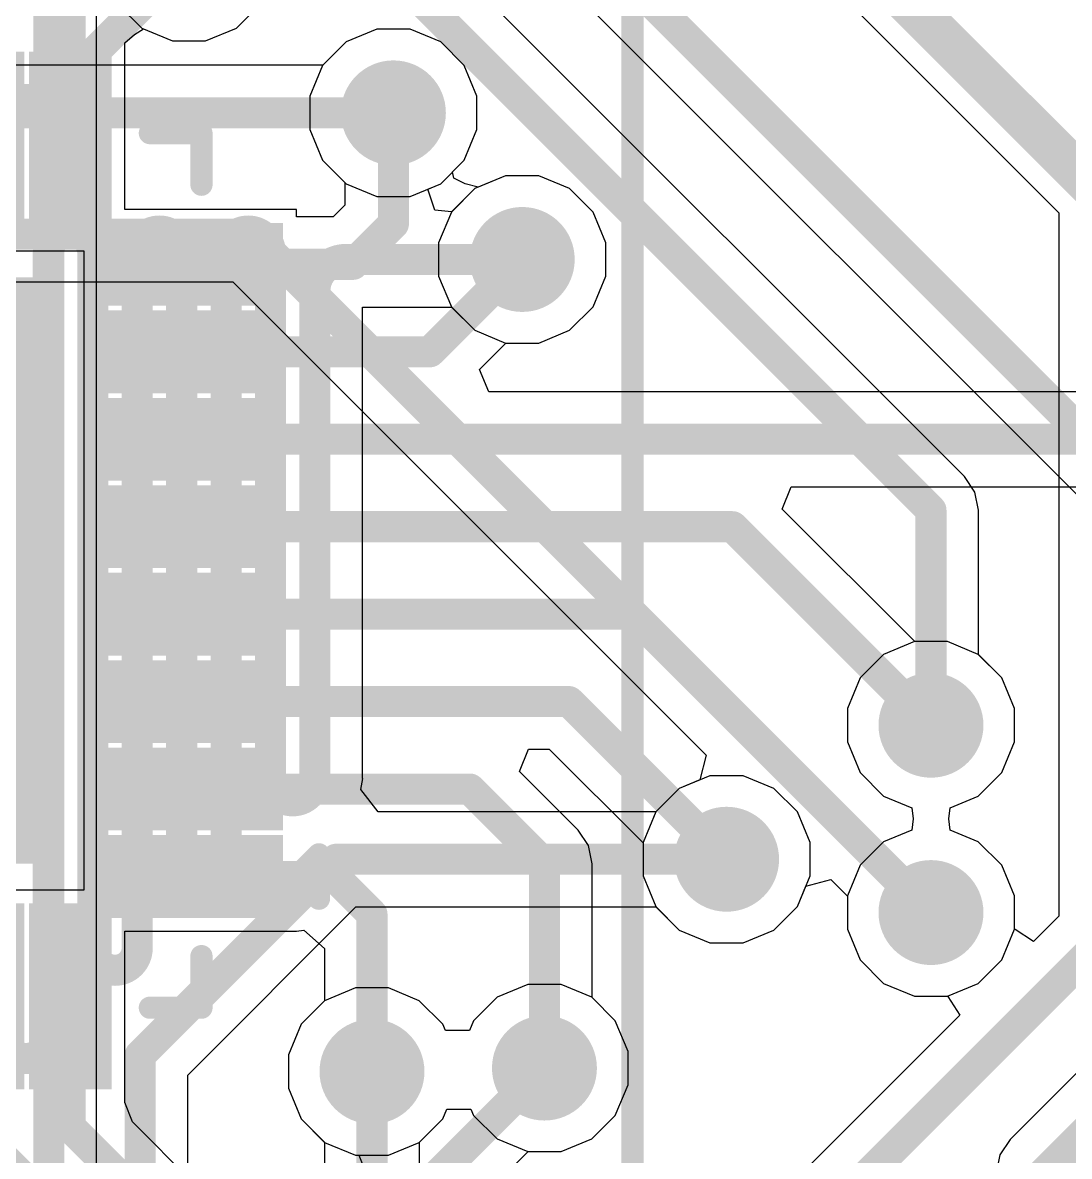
# Model space of a CAD drawing. Header units: inches. Extents: x -3 to 128, y -12 to 41.
# Drawn here: x 65.39 to 71.38, y 17.85 to 24.33 of the extents above; entities that cross this region are included whole.
import ezdxf

# ---------------------------------------------------------------- set-up
doc = ezdxf.new("R2010")
doc.units = ezdxf.units.IN
for name, color, linetype in [('Bottom Layer', 5, 'Continuous'), ('Layer 1', 16, 'Continuous'), ('Layer 2', 76, 'Continuous'), ('Top Layer', 1, 'Continuous'), ('Top Overlay', 2, 'Continuous'), ('Top Paste', 8, 'Continuous'), ('Top Solder', 216, 'Continuous'), ('Via Holes', 16, 'Continuous')]:
    doc.layers.add(name, color=color, linetype=linetype)

msp = doc.modelspace()

# ---------------------------------------------------------------- hatches: boundary and pattern name
at = {"layer": 'Bottom Layer'}
h = msp.add_hatch(color=5, dxfattribs=at)
edge = h.paths.add_edge_path()
edge.add_arc((67.5125, 23.8117), 0.3, 0, 360)
h = msp.add_hatch(color=5, dxfattribs=at)
edge = h.paths.add_edge_path()
edge.add_arc((68.2491, 22.9735), 0.3, 0, 360)
h = msp.add_hatch(color=5, dxfattribs=at)
edge = h.paths.add_edge_path()
edge.add_arc((70.5859, 20.3107), 0.3, 0, 360)
h = msp.add_hatch(color=5, dxfattribs=at)
edge = h.paths.add_edge_path()
edge.add_arc((69.4175, 19.5445), 0.3, 0, 360)
h = msp.add_hatch(color=5, dxfattribs=at)
edge = h.paths.add_edge_path()
edge.add_arc((70.5859, 19.2397), 0.3, 0, 360)
h = msp.add_hatch(color=5, dxfattribs=at)
edge = h.paths.add_edge_path()
edge.add_arc((67.3901, 18.3307), 0.3, 0, 360)
h = msp.add_hatch(color=5, dxfattribs=at)
edge = h.paths.add_edge_path()
edge.add_arc((68.3761, 18.3507), 0.3, 0, 360)
at = {"layer": 'Layer 1'}
h = msp.add_hatch(color=16, dxfattribs=at)
edge = h.paths.add_edge_path()
edge.add_arc((67.5125, 23.8117), 0.3, 0, 360)
h = msp.add_hatch(color=16, dxfattribs=at)
edge = h.paths.add_edge_path()
edge.add_arc((68.2491, 22.9735), 0.3, 0, 360)
h = msp.add_hatch(color=16, dxfattribs=at)
edge = h.paths.add_edge_path()
edge.add_arc((70.5859, 20.3107), 0.3, 0, 360)
h = msp.add_hatch(color=16, dxfattribs=at)
edge = h.paths.add_edge_path()
edge.add_arc((69.4175, 19.5445), 0.3, 0, 360)
h = msp.add_hatch(color=16, dxfattribs=at)
edge = h.paths.add_edge_path()
edge.add_arc((70.5859, 19.2397), 0.3, 0, 360)
h = msp.add_hatch(color=16, dxfattribs=at)
edge = h.paths.add_edge_path()
edge.add_arc((67.3901, 18.3307), 0.3, 0, 360)
h = msp.add_hatch(color=16, dxfattribs=at)
edge = h.paths.add_edge_path()
edge.add_arc((68.3761, 18.3507), 0.3, 0, 360)
at = {"layer": 'Layer 2'}
h = msp.add_hatch(color=76, dxfattribs=at)
edge = h.paths.add_edge_path()
edge.add_arc((67.5125, 23.8117), 0.3, 0, 360)
h = msp.add_hatch(color=76, dxfattribs=at)
edge = h.paths.add_edge_path()
edge.add_arc((68.2491, 22.9735), 0.3, 0, 360)
h = msp.add_hatch(color=76, dxfattribs=at)
edge = h.paths.add_edge_path()
edge.add_arc((70.5859, 20.3107), 0.3, 0, 360)
h = msp.add_hatch(color=76, dxfattribs=at)
edge = h.paths.add_edge_path()
edge.add_arc((69.4175, 19.5445), 0.3, 0, 360)
h = msp.add_hatch(color=76, dxfattribs=at)
edge = h.paths.add_edge_path()
edge.add_arc((70.5859, 19.2397), 0.3, 0, 360)
h = msp.add_hatch(color=76, dxfattribs=at)
edge = h.paths.add_edge_path()
edge.add_arc((67.3901, 18.3307), 0.3, 0, 360)
h = msp.add_hatch(color=76, dxfattribs=at)
edge = h.paths.add_edge_path()
edge.add_arc((68.3761, 18.3507), 0.3, 0, 360)
at = {"layer": 'Top Layer'}
h = msp.add_hatch(color=1, dxfattribs=at)
edge = h.paths.add_edge_path()
edge.add_arc((67.5125, 23.8117), 0.3, 0, 360)
for points in [[(65.8002, 24.0607), (65.8002, 23.2007), (65.5302, 23.2007), (65.5302, 24.0607)], [(66.7802, 22.8107), (65.9202, 22.8107), (65.9202, 23.0807), (66.7802, 23.0807)], [(65.4902, 19.6207), (62.3402, 19.6207), (62.3402, 22.7707), (65.4902, 22.7707)], [(66.7802, 22.3107), (65.9202, 22.3107), (65.9202, 22.5807), (66.7802, 22.5807)], [(66.7802, 21.8107), (65.9202, 21.8107), (65.9202, 22.0807), (66.7802, 22.0807)], [(66.7802, 21.3107), (65.9202, 21.3107), (65.9202, 21.5807), (66.7802, 21.5807)], [(66.7802, 20.8107), (65.9202, 20.8107), (65.9202, 21.0807), (66.7802, 21.0807)], [(66.7802, 20.3107), (65.9202, 20.3107), (65.9202, 20.5807), (66.7802, 20.5807)], [(66.7802, 19.8107), (65.9202, 19.8107), (65.9202, 20.0807), (66.7802, 20.0807)], [(66.7802, 19.3107), (65.9202, 19.3107), (65.9202, 19.5807), (66.7802, 19.5807)], [(65.8002, 19.1907), (65.8002, 18.3307), (65.5302, 18.3307), (65.5302, 19.1907)]]:
    msp.add_hatch(color=1, dxfattribs=at).paths.add_polyline_path(points)
h = msp.add_hatch(color=1, dxfattribs=at)
edge = h.paths.add_edge_path()
edge.add_arc((68.2491, 22.9735), 0.3, 0, 360)
h = msp.add_hatch(color=1, dxfattribs=at)
edge = h.paths.add_edge_path()
edge.add_arc((70.5859, 20.3107), 0.3, 0, 360)
h = msp.add_hatch(color=1, dxfattribs=at)
edge = h.paths.add_edge_path()
edge.add_arc((69.4175, 19.5445), 0.3, 0, 360)
h = msp.add_hatch(color=1, dxfattribs=at)
edge = h.paths.add_edge_path()
edge.add_arc((70.5859, 19.2397), 0.3, 0, 360)
h = msp.add_hatch(color=1, dxfattribs=at)
edge = h.paths.add_edge_path()
edge.add_arc((67.3901, 18.3307), 0.3, 0, 360)
h = msp.add_hatch(color=1, dxfattribs=at)
edge = h.paths.add_edge_path()
edge.add_arc((68.3761, 18.3507), 0.3, 0, 360)
at = {"layer": 'Top Paste'}
for points in [[(65.8002, 24.0607), (65.8002, 23.2007), (65.5302, 23.2007), (65.5302, 24.0607)], [(66.7802, 22.8107), (65.9202, 22.8107), (65.9202, 23.0807), (66.7802, 23.0807)], [(66.7802, 22.3107), (65.9202, 22.3107), (65.9202, 22.5807), (66.7802, 22.5807)], [(66.7802, 21.8107), (65.9202, 21.8107), (65.9202, 22.0807), (66.7802, 22.0807)], [(66.7802, 21.3107), (65.9202, 21.3107), (65.9202, 21.5807), (66.7802, 21.5807)], [(66.7802, 20.8107), (65.9202, 20.8107), (65.9202, 21.0807), (66.7802, 21.0807)], [(66.7802, 20.3107), (65.9202, 20.3107), (65.9202, 20.5807), (66.7802, 20.5807)], [(66.7802, 19.8107), (65.9202, 19.8107), (65.9202, 20.0807), (66.7802, 20.0807)], [(66.7802, 19.3107), (65.9202, 19.3107), (65.9202, 19.5807), (66.7802, 19.5807)], [(65.8002, 19.1907), (65.8002, 18.3307), (65.5302, 18.3307), (65.5302, 19.1907)]]:
    msp.add_hatch(color=8, dxfattribs=at).paths.add_polyline_path(points)
at = {"layer": 'Top Solder'}
for points in [[(65.4018, 24.1623), (65.4018, 23.0991), (64.9286, 23.0991), (64.9286, 24.1623)], [(65.9018, 24.1623), (65.9018, 23.0991), (65.4286, 23.0991), (65.4286, 24.1623)], [(66.8818, 22.7091), (65.8186, 22.7091), (65.8186, 23.1823), (66.8818, 23.1823)], [(65.5918, 19.5191), (62.2386, 19.5191), (62.2386, 22.8723), (65.5918, 22.8723)], [(66.8818, 22.2091), (65.8186, 22.2091), (65.8186, 22.6823), (66.8818, 22.6823)], [(66.8818, 21.7091), (65.8186, 21.7091), (65.8186, 22.1823), (66.8818, 22.1823)], [(66.8818, 21.2091), (65.8186, 21.2091), (65.8186, 21.6823), (66.8818, 21.6823)], [(66.8818, 20.7091), (65.8186, 20.7091), (65.8186, 21.1823), (66.8818, 21.1823)], [(66.8818, 20.2091), (65.8186, 20.2091), (65.8186, 20.6823), (66.8818, 20.6823)], [(66.8818, 19.7091), (65.8186, 19.7091), (65.8186, 20.1823), (66.8818, 20.1823)], [(66.8818, 19.2091), (65.8186, 19.2091), (65.8186, 19.6823), (66.8818, 19.6823)], [(65.4018, 19.2923), (65.4018, 18.2291), (64.9286, 18.2291), (64.9286, 19.2923)], [(65.9018, 19.2923), (65.9018, 18.2291), (65.4286, 18.2291), (65.4286, 19.2923)]]:
    msp.add_hatch(color=216, dxfattribs=at).paths.add_polyline_path(points)
at = {"layer": 'Via Holes'}
h = msp.add_hatch(color=7, dxfattribs=at)
edge = h.paths.add_edge_path()
edge.add_arc((67.5125, 23.8117), 0.15, 0, 360)
h = msp.add_hatch(color=7, dxfattribs=at)
edge = h.paths.add_edge_path()
edge.add_arc((68.2491, 22.9735), 0.15, 0, 360)
h = msp.add_hatch(color=7, dxfattribs=at)
edge = h.paths.add_edge_path()
edge.add_arc((70.5859, 20.3107), 0.15, 0, 360)
h = msp.add_hatch(color=7, dxfattribs=at)
edge = h.paths.add_edge_path()
edge.add_arc((69.4175, 19.5445), 0.15, 0, 360)
h = msp.add_hatch(color=7, dxfattribs=at)
edge = h.paths.add_edge_path()
edge.add_arc((70.5859, 19.2397), 0.15, 0, 360)
h = msp.add_hatch(color=7, dxfattribs=at)
edge = h.paths.add_edge_path()
edge.add_arc((67.3901, 18.3307), 0.15, 0, 360)
h = msp.add_hatch(color=7, dxfattribs=at)
edge = h.paths.add_edge_path()
edge.add_arc((68.3761, 18.3507), 0.15, 0, 360)

# ---------------------------------------------------------------- linework, layer by layer
at = {"layer": 'Bottom Layer'}
for p, q in [((67.4997, 27.0577), (71.3166, 23.2408)), ((65.939, 24.4301), (66.0734, 24.2957)), ((66.6147, 24.2957), (66.7492, 24.4301)), ((66.0734, 24.2957), (66.2491, 24.2229)), ((66.4391, 24.2229), (66.6147, 24.2957)), ((67.4175, 24.2895), (67.2418, 24.2168)), ((67.6075, 24.2895), (67.4175, 24.2895)), ((67.7831, 24.2168), (67.6075, 24.2895)), ((66.2491, 24.2229), (66.4391, 24.2229)), ((67.2418, 24.2168), (67.1087, 24.0837)), ((67.9176, 24.0824), (67.7831, 24.2168)), ((67.1087, 24.0837), (62.1096, 24.0837)), ((67.9903, 23.9068), (67.9176, 24.0824)), ((67.9903, 23.7167), (67.9903, 23.9068)), ((67.9176, 23.5411), (67.9903, 23.7167)), ((67.7831, 23.4067), (67.9176, 23.5411)), ((67.7087, 23.3759), (67.7831, 23.4067)), ((68.1541, 23.4513), (67.9784, 23.3786)), ((68.3441, 23.4513), (68.1541, 23.4513)), ((68.5197, 23.3786), (68.3441, 23.4513)), ((67.7492, 23.2551), (67.7087, 23.3759)), ((67.9784, 23.3786), (67.8455, 23.2456)), ((68.6542, 23.2442), (68.5197, 23.3786)), ((67.8455, 23.2456), (67.7492, 23.2551)), ((68.7269, 23.0686), (68.6542, 23.2442)), ((71.3166, 23.2408), (71.3166, 19.219)), ((68.7269, 22.8785), (68.7269, 23.0686)), ((68.6542, 22.7029), (68.7269, 22.8785)), ((67.3357, 20.0056), (67.3357, 22.7016)), ((67.3357, 22.7016), (67.8453, 22.7016)), ((67.8453, 22.7016), (67.9784, 22.5685)), ((68.5197, 22.5685), (68.6542, 22.7029)), ((67.9784, 22.5685), (68.1541, 22.4957)), ((68.3441, 22.4957), (68.5197, 22.5685)), ((68.1541, 22.4957), (68.3441, 22.4957)), ((70.4909, 20.7885), (70.3152, 20.7158)), ((70.6809, 20.7885), (70.4909, 20.7885)), ((70.8565, 20.7158), (70.6809, 20.7885)), ((70.3152, 20.7158), (70.1808, 20.5814)), ((70.991, 20.5814), (70.8565, 20.7158)), ((70.1808, 20.5814), (70.1081, 20.4058)), ((71.0637, 20.4058), (70.991, 20.5814)), ((70.1081, 20.4058), (70.1081, 20.2157)), ((71.0637, 20.2157), (71.0637, 20.4058)), ((70.1081, 20.2157), (70.1808, 20.0401)), ((70.991, 20.0401), (71.0637, 20.2157)), ((70.1808, 20.0401), (70.3152, 19.9057)), ((70.8565, 19.9057), (70.991, 20.0401)), ((67.3258, 19.9435), (67.3382, 20.0056)), ((67.3382, 20.0056), (67.3357, 20.0056)), ((69.3225, 20.0223), (69.1468, 19.9496)), ((69.5125, 20.0223), (69.3225, 20.0223)), ((69.6881, 19.9496), (69.5125, 20.0223)), ((67.425, 19.8165), (67.3258, 19.9435)), ((69.1468, 19.9496), (69.0137, 19.8165)), ((69.8226, 19.8152), (69.6881, 19.9496)), ((70.3152, 19.9057), (70.4769, 19.8387)), ((70.6949, 19.8387), (70.8565, 19.9057)), ((70.4769, 19.8387), (70.4842, 19.7752)), ((70.6876, 19.7752), (70.6949, 19.8387)), ((69.0137, 19.8165), (67.425, 19.8165)), ((69.8953, 19.6396), (69.8226, 19.8152)), ((70.4842, 19.7752), (70.4769, 19.7117)), ((70.6949, 19.7117), (70.6876, 19.7752)), ((70.4769, 19.7117), (70.3152, 19.6448)), ((70.8565, 19.6448), (70.6949, 19.7117)), ((69.8953, 19.4495), (69.8953, 19.6396)), ((70.3152, 19.6448), (70.1808, 19.5104)), ((70.991, 19.5104), (70.8565, 19.6448)), ((70.1808, 19.5104), (70.1081, 19.3348)), ((71.0637, 19.3348), (70.991, 19.5104)), ((69.8226, 19.2739), (69.8953, 19.4495)), ((70.1081, 19.3348), (70.1081, 19.1447)), ((71.0637, 19.1457), (71.0637, 19.3348)), ((66.3366, 18.311), (67.2983, 19.2726)), ((67.2983, 19.2726), (69.0137, 19.2726)), ((69.0137, 19.2726), (69.1468, 19.1395)), ((69.6881, 19.1395), (69.8226, 19.2739)), ((71.3166, 19.219), (71.1721, 19.0745)), ((69.1468, 19.1395), (69.3225, 19.0667)), ((69.5125, 19.0667), (69.6881, 19.1395)), ((70.1081, 19.1447), (70.1808, 18.9691)), ((71.0667, 19.1428), (71.0637, 19.1457)), ((71.1721, 19.0745), (71.0667, 19.1428)), ((69.3225, 19.0667), (69.5125, 19.0667)), ((70.1808, 18.9691), (70.3152, 18.8347)), ((67.295, 18.8085), (67.1194, 18.7358)), ((67.4851, 18.8085), (67.295, 18.8085)), ((67.6607, 18.7358), (67.4851, 18.8085)), ((68.2811, 18.8285), (68.1054, 18.7558)), ((68.4711, 18.8285), (68.2811, 18.8285)), ((68.6467, 18.7558), (68.4711, 18.8285)), ((70.3152, 18.8347), (70.4909, 18.7619)), ((67.1194, 18.7358), (66.985, 18.6014)), ((67.7951, 18.6014), (67.6607, 18.7358)), ((68.1054, 18.7558), (67.971, 18.6214)), ((68.7812, 18.6214), (68.6467, 18.7558)), ((70.4909, 18.7619), (70.6799, 18.7619)), ((70.6799, 18.7619), (70.6829, 18.759)), ((70.6829, 18.759), (70.7512, 18.6536)), ((66.985, 18.6014), (66.9123, 18.4258)), ((67.8102, 18.565), (67.7951, 18.6014)), ((67.971, 18.6214), (67.9477, 18.565)), ((68.8539, 18.4458), (68.7812, 18.6214)), ((70.7512, 18.6536), (68.9611, 16.8635)), ((67.9477, 18.565), (67.8102, 18.565)), ((66.9123, 18.4258), (66.9123, 18.2357)), ((68.8539, 18.2557), (68.8539, 18.4458)), ((66.3366, 17.2252), (66.3366, 18.311)), ((66.9123, 18.2357), (66.985, 18.0601)), ((68.7812, 18.0801), (68.8539, 18.2557)), ((66.985, 18.0601), (67.1194, 17.9257)), ((68.6467, 17.9457), (68.7812, 18.0801)), ((67.1194, 17.9257), (67.295, 17.8529)), ((68.4711, 17.8729), (68.6467, 17.9457)), ((64.848, 14.4381), (68.2829, 17.8729)), ((67.295, 17.8529), (67.3141, 17.8529)), ((67.3141, 17.8529), (67.3667, 17.7259)), ((68.2829, 17.8729), (68.4711, 17.8729))]:
    msp.add_line(p, q, dxfattribs=at)
for points in [[(67.6123, 27.3296, 0.1778, 0.1778, 0), (71.5885, 23.3535, 0.1778, 0.1778, 0)], [(61.8262, 23.8117, 0.1778, 0.1778, 0), (67.5125, 23.8117, 0.1778, 0.1778, 0)], [(65.5398, 23.009, 0.1778, 0.1778, -1), (65.7938, 23.009, 0.1778, 0.1778, 0)], [(66.0478, 23.009, 0.1778, 0.1778, -1), (66.3018, 23.009, 0.1778, 0.1778, 0)], [(66.5558, 23.009, 0.1778, 0.1778, -1), (66.8098, 23.009, 0.1778, 0.1778, 0)], [(65.5398, 18.5322, 0.1778, 0.1778, 0), (65.5398, 23.009, 0.1778, 0.1778, 0)], [(65.7938, 19.0366, 0.1778, 0.1778, 0), (65.7938, 23.009, 0.1778, 0.1778, 0)], [(66.0478, 19.0366, 0.1778, 0.1778, 0), (66.0478, 23.009, 0.1778, 0.1778, 0)], [(66.3018, 19.5446, 0.1778, 0.1778, 0), (66.3018, 23.009, 0.1778, 0.1778, 0)], [(66.5558, 19.5446, 0.1778, 0.1778, 0), (66.5558, 23.009, 0.1778, 0.1778, 0)], [(66.8098, 20.0056, 0.1778, 0.1778, 0), (66.8098, 23.009, 0.1778, 0.1778, 0)], [(67.0638, 22.7957, 0.1778, 0.1778, -0.414214), (67.2416, 22.9735, 0.1778, 0.1778, 0)], [(67.2416, 22.9735, 0.1778, 0.1778, 0), (67.5518, 22.9735, 0.1778, 0.1778, 0)], [(67.5518, 22.9735, 0.1778, 0.1778, 0), (68.2491, 22.9735, 0.1778, 0.1778, 0)], [(67.0638, 20.0056, 0.1778, 0.1778, 0), (67.0638, 22.7957, 0.1778, 0.1778, 0)], [(67.0638, 20.0056, 0.1778, 0.1778, -1), (66.8098, 20.0056, 0.1778, 0.1778, 0)], [(66.0647, 18.4236, 0.1778, 0.1778, 0), (67.1856, 19.5445, 0.1778, 0.1778, 0)], [(66.5558, 19.5446, 0.1778, 0.1778, -1), (66.3018, 19.5446, 0.1778, 0.1778, 0)], [(67.1856, 19.5445, 0.1778, 0.1778, 0), (69.4175, 19.5445, 0.1778, 0.1778, 0)], [(66.972, 14.4898, 0.1778, 0.1778, 0), (71.5885, 19.1064, 0.1778, 0.1778, 0)], [(66.0478, 19.0366, 0.1778, 0.1778, -1), (65.7938, 19.0366, 0.1778, 0.1778, 0)], [(67.6965, 14.2168, 0.1778, 0.1778, 0), (72.3131, 18.8333, 0.1778, 0.1778, 0)], [(65.5398, 18.5322, 0.1778, 0.1778, -1), (65.2858, 18.5322, 0.1778, 0.1778, 0)], [(66.0647, 17.2252, 0.1778, 0.1778, 0), (66.0647, 18.4236, 0.1778, 0.1778, 0)], [(64.567, 14.5416, 0.1778, 0.1778, 0), (68.3761, 18.3507, 0.1778, 0.1778, 0)]]:
    msp.add_lwpolyline(points, format="xyseb", dxfattribs=at)
for points in [[(67.468, 23.8117, 0.0889, 0.0889, 1), (67.5569, 23.8117, 0.0889, 0.0889, 1)], [(65.4953, 23.009, 0.0889, 0.0889, 1), (65.5842, 23.009, 0.0889, 0.0889, 1)], [(65.4953, 23.009, 0.0889, 0.0889, 1), (65.5842, 23.009, 0.0889, 0.0889, 1)], [(65.7493, 23.009, 0.0889, 0.0889, 1), (65.8382, 23.009, 0.0889, 0.0889, 1)], [(65.7493, 23.009, 0.0889, 0.0889, 1), (65.8382, 23.009, 0.0889, 0.0889, 1)], [(66.0033, 23.009, 0.0889, 0.0889, 1), (66.0922, 23.009, 0.0889, 0.0889, 1)], [(66.0033, 23.009, 0.0889, 0.0889, 1), (66.0922, 23.009, 0.0889, 0.0889, 1)], [(66.2573, 23.009, 0.0889, 0.0889, 1), (66.3462, 23.009, 0.0889, 0.0889, 1)], [(66.2573, 23.009, 0.0889, 0.0889, 1), (66.3462, 23.009, 0.0889, 0.0889, 1)], [(66.5113, 23.009, 0.0889, 0.0889, 1), (66.6002, 23.009, 0.0889, 0.0889, 1)], [(66.5113, 23.009, 0.0889, 0.0889, 1), (66.6002, 23.009, 0.0889, 0.0889, 1)], [(66.7653, 23.009, 0.0889, 0.0889, 1), (66.8542, 23.009, 0.0889, 0.0889, 1)], [(66.7653, 23.009, 0.0889, 0.0889, 1), (66.8542, 23.009, 0.0889, 0.0889, 1)], [(67.1971, 22.9735, 0.0889, 0.0889, 1), (67.286, 22.9735, 0.0889, 0.0889, 1)], [(67.1971, 22.9735, 0.0889, 0.0889, 1), (67.286, 22.9735, 0.0889, 0.0889, 1)], [(67.5073, 22.9735, 0.0889, 0.0889, 1), (67.5962, 22.9735, 0.0889, 0.0889, 1)], [(67.5073, 22.9735, 0.0889, 0.0889, 1), (67.5962, 22.9735, 0.0889, 0.0889, 1)], [(68.2046, 22.9735, 0.0889, 0.0889, 1), (68.2935, 22.9735, 0.0889, 0.0889, 1)], [(67.0193, 22.7957, 0.0889, 0.0889, 1), (67.1082, 22.7957, 0.0889, 0.0889, 1)], [(67.0193, 22.7957, 0.0889, 0.0889, 1), (67.1082, 22.7957, 0.0889, 0.0889, 1)], [(66.7653, 20.0056, 0.0889, 0.0889, 1), (66.8542, 20.0056, 0.0889, 0.0889, 1)], [(66.7653, 20.0056, 0.0889, 0.0889, 1), (66.8542, 20.0056, 0.0889, 0.0889, 1)], [(67.0193, 20.0056, 0.0889, 0.0889, 1), (67.1082, 20.0056, 0.0889, 0.0889, 1)], [(67.0193, 20.0056, 0.0889, 0.0889, 1), (67.1082, 20.0056, 0.0889, 0.0889, 1)], [(66.2573, 19.5446, 0.0889, 0.0889, 1), (66.3462, 19.5446, 0.0889, 0.0889, 1)], [(66.2573, 19.5446, 0.0889, 0.0889, 1), (66.3462, 19.5446, 0.0889, 0.0889, 1)], [(66.5113, 19.5446, 0.0889, 0.0889, 1), (66.6002, 19.5446, 0.0889, 0.0889, 1)], [(66.5113, 19.5446, 0.0889, 0.0889, 1), (66.6002, 19.5446, 0.0889, 0.0889, 1)], [(67.1412, 19.5445, 0.0889, 0.0889, 1), (67.2301, 19.5445, 0.0889, 0.0889, 1)], [(67.1412, 19.5445, 0.0889, 0.0889, 1), (67.2301, 19.5445, 0.0889, 0.0889, 1)], [(69.373, 19.5445, 0.0889, 0.0889, 1), (69.4619, 19.5445, 0.0889, 0.0889, 1)], [(65.7493, 19.0366, 0.0889, 0.0889, 1), (65.8382, 19.0366, 0.0889, 0.0889, 1)], [(65.7493, 19.0366, 0.0889, 0.0889, 1), (65.8382, 19.0366, 0.0889, 0.0889, 1)], [(66.0033, 19.0366, 0.0889, 0.0889, 1), (66.0922, 19.0366, 0.0889, 0.0889, 1)], [(66.0033, 19.0366, 0.0889, 0.0889, 1), (66.0922, 19.0366, 0.0889, 0.0889, 1)], [(65.4953, 18.5322, 0.0889, 0.0889, 1), (65.5842, 18.5322, 0.0889, 0.0889, 1)], [(65.4953, 18.5322, 0.0889, 0.0889, 1), (65.5842, 18.5322, 0.0889, 0.0889, 1)], [(66.0202, 18.4236, 0.0889, 0.0889, 1), (66.1091, 18.4236, 0.0889, 0.0889, 1)], [(66.0202, 18.4236, 0.0889, 0.0889, 1), (66.1091, 18.4236, 0.0889, 0.0889, 1)], [(68.3316, 18.3507, 0.0889, 0.0889, 1), (68.4205, 18.3507, 0.0889, 0.0889, 1)]]:
    msp.add_lwpolyline(points, format="xyseb", close=True, dxfattribs=at)
at = {"layer": 'Layer 1'}
for p, q in [((70.7782, 21.7321), (66.8298, 25.6804)), ((67.8397, 25.2082), (74.6811, 18.3668)), ((56.4623, 22.846), (66.5951, 22.846)), ((66.5951, 22.846), (69.3014, 20.1397)), ((70.8371, 21.6438), (70.7782, 21.7321)), ((70.7782, 21.7321), (70.7782, 21.7321)), ((70.8578, 21.5398), (70.8371, 21.6438)), ((70.8578, 20.7145), (70.8578, 21.5398)), ((70.8578, 21.5398), (70.8578, 21.5398)), ((70.991, 20.5814), (70.8578, 20.7145)), ((71.0637, 20.4058), (70.991, 20.5814)), ((71.0637, 20.2157), (71.0637, 20.4058)), ((70.991, 20.0401), (71.0637, 20.2157)), ((69.3014, 20.1397), (69.2635, 19.9979)), ((70.8565, 19.9057), (70.991, 20.0401)), ((69.2635, 19.9979), (69.1468, 19.9496)), ((69.1468, 19.9496), (69.0124, 19.8152)), ((70.6949, 19.8387), (70.8565, 19.9057)), ((70.6876, 19.7752), (70.6949, 19.8387)), ((69.0124, 19.8152), (68.9397, 19.6396)), ((70.6949, 19.7117), (70.6876, 19.7752)), ((70.8565, 19.6448), (70.6949, 19.7117)), ((68.9397, 19.6396), (68.9397, 19.4495)), ((70.991, 19.5104), (70.8565, 19.6448)), ((71.0637, 19.3348), (70.991, 19.5104)), ((68.9397, 19.4495), (69.0124, 19.2739)), ((69.8226, 19.2739), (69.8709, 19.3906)), ((69.8709, 19.3906), (70.0126, 19.4284)), ((70.0126, 19.4284), (70.1081, 19.333)), ((70.1081, 19.333), (70.1081, 19.1447)), ((71.0637, 19.1447), (71.0637, 19.3348)), ((69.0124, 19.2739), (69.1468, 19.1395)), ((69.6881, 19.1395), (69.8226, 19.2739)), ((69.1468, 19.1395), (69.3225, 19.0667)), ((69.5125, 19.0667), (69.6881, 19.1395)), ((70.1081, 19.1447), (70.1808, 18.9691)), ((70.991, 18.9691), (71.0637, 19.1447)), ((69.3225, 19.0667), (69.5125, 19.0667)), ((70.1808, 18.9691), (70.3152, 18.8347)), ((70.8565, 18.8347), (70.991, 18.9691)), ((67.295, 18.8085), (67.1194, 18.7358)), ((67.4851, 18.8085), (67.295, 18.8085)), ((67.6607, 18.7358), (67.4851, 18.8085)), ((68.2811, 18.8285), (68.1054, 18.7558)), ((68.4711, 18.8285), (68.2811, 18.8285)), ((68.6467, 18.7558), (68.4711, 18.8285)), ((70.3152, 18.8347), (70.4909, 18.7619)), ((70.6809, 18.7619), (70.8565, 18.8347)), ((67.1194, 18.7358), (66.985, 18.6014)), ((67.7951, 18.6014), (67.6607, 18.7358)), ((68.1054, 18.7558), (67.971, 18.6214)), ((68.7812, 18.6214), (68.6467, 18.7558)), ((70.4909, 18.7619), (70.6809, 18.7619)), ((66.985, 18.6014), (66.9123, 18.4258)), ((67.8102, 18.565), (67.7951, 18.6014)), ((67.971, 18.6214), (67.9477, 18.565)), ((68.8539, 18.4458), (68.7812, 18.6214)), ((67.9477, 18.565), (67.8102, 18.565)), ((66.9123, 18.4258), (66.9123, 18.2357)), ((68.8539, 18.2557), (68.8539, 18.4458)), ((66.9123, 18.2357), (66.985, 18.0601)), ((68.7812, 18.0801), (68.8539, 18.2557)), ((67.7951, 18.0601), (67.8185, 18.1165)), ((67.8185, 18.1165), (67.956, 18.1165)), ((67.956, 18.1165), (67.971, 18.0801)), ((66.985, 18.0601), (67.1194, 17.9257)), ((67.6607, 17.9257), (67.7951, 18.0601)), ((67.971, 18.0801), (68.1054, 17.9457)), ((68.6467, 17.9457), (68.7812, 18.0801)), ((67.1194, 17.9257), (67.295, 17.8529)), ((67.4851, 17.8529), (67.6607, 17.9257)), ((68.1054, 17.9457), (68.2811, 17.8729)), ((68.4711, 17.8729), (68.6467, 17.9457)), ((67.295, 17.8529), (67.4851, 17.8529)), ((68.2811, 17.8729), (68.4711, 17.8729))]:
    msp.add_line(p, q, dxfattribs=at)
for points in [[(68.9314, 25.9153, 0.1778, 0.1778, 0), (75.0735, 19.7731, 0.1778, 0.1778, 0)], [(66.6375, 25.4881, 0.1778, 0.1778, 0), (70.5859, 21.5398, 0.1778, 0.1778, 0)], [(68.032, 25.4005, 0.1778, 0.1778, 0), (74.8734, 18.5591, 0.1778, 0.1778, 0)], [(65.5313, 23.8879, 0.1778, 0.1778, 0), (66.3441, 24.7007, 0.1778, 0.1778, 0)], [(39.0817, 23.8879, 0.1778, 0.1778, 0), (65.5313, 23.8879, 0.1778, 0.1778, 0)], [(21.9246, 23.1179, 0.1778, 0.1778, 0), (66.7077, 23.1179, 0.1778, 0.1778, 0)], [(66.7077, 23.1179, 0.1778, 0.1778, 0), (70.5859, 19.2397, 0.1778, 0.1778, 0)], [(70.5859, 20.3107, 0.1778, 0.1778, 0), (70.5859, 21.5398, 0.1778, 0.1778, 0)]]:
    msp.add_lwpolyline(points, format="xyseb", dxfattribs=at)
for points in [[(65.4868, 23.8879, 0.0889, 0.0889, 1), (65.5757, 23.8879, 0.0889, 0.0889, 1)], [(65.4868, 23.8879, 0.0889, 0.0889, 1), (65.5757, 23.8879, 0.0889, 0.0889, 1)], [(66.6633, 23.1179, 0.0889, 0.0889, 1), (66.7522, 23.1179, 0.0889, 0.0889, 1)], [(66.6633, 23.1179, 0.0889, 0.0889, 1), (66.7522, 23.1179, 0.0889, 0.0889, 1)], [(70.5414, 21.5398, 0.0889, 0.0889, 1), (70.6303, 21.5398, 0.0889, 0.0889, 1)], [(70.5414, 21.5398, 0.0889, 0.0889, 1), (70.6303, 21.5398, 0.0889, 0.0889, 1)], [(70.5414, 20.3107, 0.0889, 0.0889, 1), (70.6303, 20.3107, 0.0889, 0.0889, 1)], [(70.5414, 19.2397, 0.0889, 0.0889, 1), (70.6303, 19.2397, 0.0889, 0.0889, 1)]]:
    msp.add_lwpolyline(points, format="xyseb", close=True, dxfattribs=at)
at = {"layer": 'Layer 2'}
for p, q in [((65.8147, 16.381), (65.8147, 24.3985)), ((65.9417, 24.4275), (66.0734, 24.2957)), ((66.6147, 24.2957), (66.7492, 24.4301)), ((66.0734, 24.2957), (66.2491, 24.2229)), ((66.4391, 24.2229), (66.6147, 24.2957)), ((67.4175, 24.2895), (67.2418, 24.2168)), ((67.6075, 24.2895), (67.4175, 24.2895)), ((67.7831, 24.2168), (67.6075, 24.2895)), ((66.2491, 24.2229), (66.4391, 24.2229)), ((67.2418, 24.2168), (67.1074, 24.0824)), ((67.9176, 24.0824), (67.7831, 24.2168)), ((67.1074, 24.0824), (67.0347, 23.9068)), ((67.9903, 23.9068), (67.9176, 24.0824)), ((67.0347, 23.9068), (67.0347, 23.7167)), ((67.9903, 23.7167), (67.9903, 23.9068)), ((67.0347, 23.7167), (67.1074, 23.5411)), ((67.9176, 23.5411), (67.9903, 23.7167)), ((67.1074, 23.5411), (67.2418, 23.4067)), ((67.7831, 23.4067), (67.9176, 23.5411)), ((67.2418, 23.4067), (67.4175, 23.3339)), ((67.6075, 23.3339), (67.7831, 23.4067)), ((68.1541, 23.4513), (67.9784, 23.3786)), ((68.3441, 23.4513), (68.1541, 23.4513)), ((68.5197, 23.3786), (68.3441, 23.4513)), ((67.4175, 23.3339), (67.6075, 23.3339)), ((67.9784, 23.3786), (67.844, 23.2442)), ((68.6542, 23.2442), (68.5197, 23.3786)), ((67.844, 23.2442), (67.7713, 23.0686)), ((68.7269, 23.0686), (68.6542, 23.2442)), ((67.7713, 23.0686), (67.7713, 22.8785)), ((68.7269, 22.8785), (68.7269, 23.0686)), ((67.7713, 22.8785), (67.844, 22.7029)), ((68.6542, 22.7029), (68.7269, 22.8785)), ((67.844, 22.7029), (67.9784, 22.5685)), ((68.5197, 22.5685), (68.6542, 22.7029)), ((67.9784, 22.5685), (68.1541, 22.4957)), ((68.3441, 22.4957), (68.5197, 22.5685)), ((68.1541, 22.4957), (68.3441, 22.4957)), ((70.4909, 20.7885), (70.3152, 20.7158)), ((70.6809, 20.7885), (70.4909, 20.7885)), ((70.8565, 20.7158), (70.6809, 20.7885)), ((70.3152, 20.7158), (70.1808, 20.5814)), ((70.991, 20.5814), (70.8565, 20.7158)), ((70.1808, 20.5814), (70.1081, 20.4058)), ((71.0637, 20.4058), (70.991, 20.5814)), ((70.1081, 20.4058), (70.1081, 20.2157)), ((71.0637, 20.2157), (71.0637, 20.4058)), ((70.1081, 20.2157), (70.1808, 20.0401)), ((70.991, 20.0401), (71.0637, 20.2157)), ((70.1808, 20.0401), (70.3152, 19.9057)), ((70.8565, 19.9057), (70.991, 20.0401)), ((69.3225, 20.0223), (69.1468, 19.9496)), ((69.5125, 20.0223), (69.3225, 20.0223)), ((69.6881, 19.9496), (69.5125, 20.0223)), ((69.1468, 19.9496), (69.0124, 19.8152)), ((69.8226, 19.8152), (69.6881, 19.9496)), ((70.3152, 19.9057), (70.4769, 19.8387)), ((70.6949, 19.8387), (70.8565, 19.9057)), ((70.4769, 19.8387), (70.4842, 19.7752)), ((70.6876, 19.7752), (70.6949, 19.8387)), ((69.0124, 19.8152), (68.9397, 19.6396)), ((69.8953, 19.6396), (69.8226, 19.8152)), ((70.4842, 19.7752), (70.4769, 19.7117)), ((70.6949, 19.7117), (70.6876, 19.7752)), ((70.4769, 19.7117), (70.3152, 19.6448)), ((70.8565, 19.6448), (70.6949, 19.7117)), ((68.9397, 19.6396), (68.9397, 19.4495)), ((69.8953, 19.4495), (69.8953, 19.6396)), ((70.3152, 19.6448), (70.1808, 19.5104)), ((70.991, 19.5104), (70.8565, 19.6448)), ((70.1808, 19.5104), (70.1081, 19.3348)), ((71.0637, 19.3348), (70.991, 19.5104)), ((68.9397, 19.4495), (69.0124, 19.2739)), ((69.8226, 19.2739), (69.8953, 19.4495)), ((70.1081, 19.3348), (70.1081, 19.1447)), ((71.0637, 19.1447), (71.0637, 19.3348)), ((69.0124, 19.2739), (69.1468, 19.1395)), ((69.6881, 19.1395), (69.8226, 19.2739)), ((69.1468, 19.1395), (69.3225, 19.0667)), ((69.5125, 19.0667), (69.6881, 19.1395)), ((70.1081, 19.1447), (70.1808, 18.9691)), ((70.991, 18.9691), (71.0637, 19.1447)), ((69.3225, 19.0667), (69.5125, 19.0667)), ((70.1808, 18.9691), (70.3152, 18.8347)), ((70.8565, 18.8347), (70.991, 18.9691)), ((67.295, 18.8085), (67.1194, 18.7358)), ((67.4851, 18.8085), (67.295, 18.8085)), ((67.6607, 18.7358), (67.4851, 18.8085)), ((68.2811, 18.8285), (68.1054, 18.7558)), ((68.4711, 18.8285), (68.2811, 18.8285)), ((68.6467, 18.7558), (68.4711, 18.8285)), ((70.3152, 18.8347), (70.4909, 18.7619)), ((70.6809, 18.7619), (70.8565, 18.8347)), ((67.1194, 18.7358), (66.985, 18.6014)), ((67.7951, 18.6014), (67.6607, 18.7358)), ((68.1054, 18.7558), (67.971, 18.6214)), ((68.7812, 18.6214), (68.6467, 18.7558)), ((70.4909, 18.7619), (70.6809, 18.7619)), ((66.985, 18.6014), (66.9123, 18.4258)), ((67.8102, 18.565), (67.7951, 18.6014)), ((67.971, 18.6214), (67.9477, 18.565)), ((68.8539, 18.4458), (68.7812, 18.6214)), ((67.9477, 18.565), (67.8102, 18.565)), ((66.9123, 18.4258), (66.9123, 18.2357)), ((68.8539, 18.2557), (68.8539, 18.4458)), ((66.9123, 18.2357), (66.985, 18.0601)), ((68.7812, 18.0801), (68.8539, 18.2557)), ((67.7951, 18.0601), (67.8185, 18.1165)), ((67.8185, 18.1165), (67.956, 18.1165)), ((67.956, 18.1165), (67.971, 18.0801)), ((66.985, 18.0601), (67.1182, 17.927)), ((67.662, 17.927), (67.7951, 18.0601)), ((67.971, 18.0801), (68.1054, 17.9457)), ((68.6467, 17.9457), (68.7812, 18.0801)), ((67.1182, 17.927), (67.1182, 10.6753)), ((67.662, 10.788), (67.662, 17.927)), ((68.1054, 17.9457), (68.2811, 17.8729)), ((68.4711, 17.8729), (68.6467, 17.9457)), ((68.2811, 17.8729), (68.4711, 17.8729))]:
    msp.add_line(p, q, dxfattribs=at)
for points in [[(65.5427, 16.381, 0.1778, 0.1778, 0), (65.5427, 24.905, 0.1778, 0.1778, 0)], [(67.3901, 10.6753, 0.1778, 0.1778, 0), (67.3901, 18.3307, 0.1778, 0.1778, 0)]]:
    msp.add_lwpolyline(points, format="xyseb", dxfattribs=at)
msp.add_lwpolyline([(67.3456, 18.3307, 0.0889, 0.0889, 1), (67.4345, 18.3307, 0.0889, 0.0889, 1)], format="xyseb", close=True, dxfattribs=at)
at = {"layer": 'Top Layer'}
for p, q in [((66.6147, 24.2957), (66.7492, 24.4301)), ((65.978, 24.2115), (66.0331, 24.26)), ((66.0331, 24.26), (66.083, 24.2917)), ((66.083, 24.2917), (66.2491, 24.2229)), ((66.4391, 24.2229), (66.6147, 24.2957)), ((67.4175, 24.2895), (67.2418, 24.2168)), ((67.6075, 24.2895), (67.4175, 24.2895)), ((67.7831, 24.2168), (67.6075, 24.2895)), ((65.978, 23.2585), (65.978, 24.2115)), ((66.2491, 24.2229), (66.4391, 24.2229)), ((67.2418, 24.2168), (67.1074, 24.0824)), ((67.9176, 24.0824), (67.7831, 24.2168)), ((67.1074, 24.0824), (67.0347, 23.9068)), ((67.9903, 23.9068), (67.9176, 24.0824)), ((67.0347, 23.9068), (67.0347, 23.7167)), ((67.9903, 23.7167), (67.9903, 23.9068)), ((67.0347, 23.7167), (67.1074, 23.5411)), ((67.9176, 23.5411), (67.9903, 23.7167)), ((67.1074, 23.5411), (67.2346, 23.4139)), ((67.8507, 23.4742), (67.9176, 23.5411)), ((67.8579, 23.4377), (67.8507, 23.4742)), ((67.2346, 23.4139), (67.2346, 23.2834)), ((67.9231, 23.4057), (67.8579, 23.4377)), ((67.9976, 23.3865), (67.9231, 23.4057)), ((68.1541, 23.4513), (67.9976, 23.3865)), ((68.3441, 23.4513), (68.1541, 23.4513)), ((68.5197, 23.3786), (68.3441, 23.4513)), ((68.6542, 23.2442), (68.5197, 23.3786)), ((67.2346, 23.2834), (67.1689, 23.2177)), ((66.958, 23.2585), (65.978, 23.2585)), ((66.958, 23.2177), (66.958, 23.2585)), ((67.1689, 23.2177), (66.958, 23.2177)), ((68.7269, 23.0686), (68.6542, 23.2442)), ((62.088, 23.0229), (65.7424, 23.0229)), ((65.7424, 23.0229), (65.7424, 21.6329)), ((68.7269, 22.8785), (68.7269, 23.0686)), ((68.6542, 22.7029), (68.7269, 22.8785)), ((68.5197, 22.5685), (68.6542, 22.7029)), ((68.3441, 22.4957), (68.5197, 22.5685)), ((68.0048, 22.3447), (68.1559, 22.4957)), ((68.1559, 22.4957), (68.3441, 22.4957)), ((68.0574, 22.2177), (68.0048, 22.3447)), ((75.7899, 22.2177), (68.0574, 22.2177)), ((69.7344, 21.5468), (69.787, 21.6738)), ((69.787, 21.6738), (75.8073, 21.6738)), ((65.7424, 21.6329), (65.7424, 20.6329)), ((70.4927, 20.7885), (69.7344, 21.5468)), ((70.6809, 20.7885), (70.4927, 20.7885)), ((70.8565, 20.7158), (70.6809, 20.7885)), ((70.991, 20.5814), (70.8565, 20.7158)), ((65.7424, 20.6329), (65.7424, 19.3685)), ((71.0637, 20.4058), (70.991, 20.5814)), ((71.0637, 20.2157), (71.0637, 20.4058)), ((68.233, 20.0468), (68.2856, 20.1738)), ((68.2856, 20.1738), (68.4037, 20.1738)), ((68.4037, 20.1738), (68.9397, 19.6378)), ((70.991, 20.0401), (71.0637, 20.2157)), ((68.5684, 19.7114), (68.233, 20.0468)), ((70.8565, 19.9057), (70.991, 20.0401)), ((70.6949, 19.8387), (70.8565, 19.9057)), ((70.6876, 19.7752), (70.6949, 19.8387)), ((70.6949, 19.7117), (70.6876, 19.7752)), ((68.6273, 19.6232), (68.5684, 19.7114)), ((68.5684, 19.7114), (68.5684, 19.7114)), ((70.8565, 19.6448), (70.6949, 19.7117)), ((70.991, 19.5104), (70.8565, 19.6448)), ((68.648, 19.5191), (68.6273, 19.6232)), ((68.9397, 19.6378), (68.9397, 19.4495)), ((68.648, 18.7545), (68.648, 19.5191)), ((71.0637, 19.3348), (70.991, 19.5104)), ((68.9397, 19.4495), (69.0124, 19.2739)), ((69.8226, 19.2739), (69.8709, 19.3906)), ((69.8709, 19.3906), (70.0126, 19.4284)), ((70.0126, 19.4284), (70.1081, 19.333)), ((65.7424, 19.3685), (62.8524, 19.3685)), ((70.1081, 19.333), (70.1081, 19.1447)), ((71.0637, 19.1447), (71.0637, 19.3348)), ((69.0124, 19.2739), (69.1468, 19.1395)), ((69.6881, 19.1395), (69.8226, 19.2739)), ((65.978, 18.1529), (65.978, 19.1329)), ((65.978, 19.1329), (66.958, 19.1329)), ((66.958, 19.1329), (67.0001, 19.1387)), ((66.958, 19.1329), (66.958, 19.1329)), ((67.0001, 19.1387), (67.1182, 19.0338)), ((69.1468, 19.1395), (69.3225, 19.0667)), ((69.5125, 19.0667), (69.6881, 19.1395)), ((70.1081, 19.1447), (70.1808, 18.9691)), ((70.991, 18.9691), (71.0637, 19.1447)), ((69.3225, 19.0667), (69.5125, 19.0667)), ((67.1182, 19.0338), (67.1182, 18.7345)), ((70.1808, 18.9691), (70.3152, 18.8347)), ((70.8565, 18.8347), (70.991, 18.9691)), ((70.3152, 18.8347), (70.4909, 18.7619)), ((70.6809, 18.7619), (70.8565, 18.8347)), ((67.1182, 18.7345), (66.985, 18.6014)), ((68.7812, 18.6214), (68.648, 18.7545)), ((70.4909, 18.7619), (70.6809, 18.7619)), ((71.8465, 18.7513), (71.0378, 17.9426)), ((66.985, 18.6014), (66.9123, 18.4258)), ((68.8539, 18.4458), (68.7812, 18.6214)), ((66.9123, 18.4258), (66.9123, 18.2357)), ((68.8539, 18.2557), (68.8539, 18.4458)), ((66.9123, 18.2357), (66.985, 18.0601)), ((68.7812, 18.0801), (68.8539, 18.2557)), ((66.0202, 18.0434), (65.978, 18.1529)), ((65.978, 18.1529), (65.978, 18.1529)), ((65.978, 18.1529), (65.978, 18.1529)), ((65.978, 18.1529), (65.978, 18.1529)), ((67.7951, 18.0601), (67.8185, 18.1165)), ((67.8185, 18.1165), (67.956, 18.1165)), ((67.956, 18.1165), (67.971, 18.0801)), ((66.9618, 17.1018), (66.0202, 18.0434)), ((66.985, 18.0601), (67.1194, 17.9257)), ((67.6607, 17.9257), (67.7951, 18.0601)), ((67.971, 18.0801), (68.1054, 17.9457)), ((68.6467, 17.9457), (68.7812, 18.0801)), ((67.1194, 17.9257), (67.295, 17.8529)), ((67.4851, 17.8529), (67.6607, 17.9257)), ((68.1054, 17.9457), (68.2811, 17.8729)), ((68.4711, 17.8729), (68.6467, 17.9457)), ((71.0378, 17.9426), (70.9788, 17.8543)), ((67.295, 17.8529), (67.4851, 17.8529)), ((68.2811, 17.8729), (68.4711, 17.8729)), ((70.9788, 17.8543), (70.9581, 17.7503))]:
    msp.add_line(p, q, dxfattribs=at)
for points in [[(65.6652, 23.6307, 0.1778, 0.1778, 0), (65.6652, 24.4457, 0.1778, 0.1778, 0)], [(67.5125, 23.1767, 0.1778, 0.1778, 0), (67.5125, 23.8117, 0.1778, 0.1778, 0)], [(67.2815, 22.9457, 0.1778, 0.1778, 0), (67.5125, 23.1767, 0.1778, 0.1778, 0)], [(66.3502, 22.9457, 0.1778, 0.1778, 0), (67.2815, 22.9457, 0.1778, 0.1778, 0)], [(67.7213, 22.4457, 0.1778, 0.1778, 0), (68.2491, 22.9735, 0.1778, 0.1778, 0)], [(66.3502, 22.4457, 0.1778, 0.1778, 0), (67.7213, 22.4457, 0.1778, 0.1778, 0)], [(66.3502, 21.9457, 0.1778, 0.1778, 0), (76.1875, 21.9457, 0.1778, 0.1778, 0)], [(66.3502, 21.4457, 0.1778, 0.1778, 0), (69.4509, 21.4457, 0.1778, 0.1778, 0)], [(69.4509, 21.4457, 0.1778, 0.1778, 0), (70.5859, 20.3107, 0.1778, 0.1778, 0)], [(66.3502, 20.9457, 0.1778, 0.1778, 0), (68.8799, 20.9457, 0.1778, 0.1778, 0)], [(68.8799, 20.9457, 0.1778, 0.1778, 0), (70.5859, 19.2397, 0.1778, 0.1778, 0)], [(66.3502, 20.4457, 0.1778, 0.1778, 0), (68.5163, 20.4457, 0.1778, 0.1778, 0)], [(68.5163, 20.4457, 0.1778, 0.1778, 0), (69.4175, 19.5445, 0.1778, 0.1778, 0)], [(66.3502, 19.9457, 0.1778, 0.1778, 0), (67.9495, 19.9457, 0.1778, 0.1778, 0)], [(67.9495, 19.9457, 0.1778, 0.1778, 0), (68.3761, 19.5191, 0.1778, 0.1778, 0)], [(68.3761, 18.3507, 0.1778, 0.1778, 0), (68.3761, 19.5191, 0.1778, 0.1778, 0)], [(66.3502, 19.4457, 0.1778, 0.1778, 0), (67.1742, 19.4457, 0.1778, 0.1778, 0)], [(67.1742, 19.4457, 0.1778, 0.1778, 0), (67.3901, 19.2298, 0.1778, 0.1778, 0)], [(67.3901, 18.3307, 0.1778, 0.1778, 0), (67.3901, 19.2298, 0.1778, 0.1778, 0)], [(65.6652, 18.0138, 0.1778, 0.1778, 0), (65.6652, 18.7607, 0.1778, 0.1778, 0)], [(71.23, 17.7503, 0.1778, 0.1778, 0), (72.0388, 18.5591, 0.1778, 0.1778, 0)], [(65.6652, 18.0138, 0.1778, 0.1778, 0), (66.9837, 16.6954, 0.1778, 0.1778, 0)], [(65.1652, 17.9574, 0.1778, 0.1778, 0), (65.9202, 17.2024, 0.1778, 0.1778, 0)]]:
    msp.add_lwpolyline(points, format="xyseb", dxfattribs=at)
for points in [[(67.468, 23.8117, 0.0889, 0.0889, 1), (67.5569, 23.8117, 0.0889, 0.0889, 1)], [(65.6208, 23.6307, 0.0889, 0.0889, 1), (65.7097, 23.6307, 0.0889, 0.0889, 1)], [(67.468, 23.1767, 0.0889, 0.0889, 1), (67.5569, 23.1767, 0.0889, 0.0889, 1)], [(67.468, 23.1767, 0.0889, 0.0889, 1), (67.5569, 23.1767, 0.0889, 0.0889, 1)], [(66.3058, 22.9457, 0.0889, 0.0889, 1), (66.3947, 22.9457, 0.0889, 0.0889, 1)], [(67.237, 22.9457, 0.0889, 0.0889, 1), (67.3259, 22.9457, 0.0889, 0.0889, 1)], [(67.237, 22.9457, 0.0889, 0.0889, 1), (67.3259, 22.9457, 0.0889, 0.0889, 1)], [(68.2046, 22.9735, 0.0889, 0.0889, 1), (68.2935, 22.9735, 0.0889, 0.0889, 1)], [(66.3058, 22.4457, 0.0889, 0.0889, 1), (66.3947, 22.4457, 0.0889, 0.0889, 1)], [(67.6768, 22.4457, 0.0889, 0.0889, 1), (67.7657, 22.4457, 0.0889, 0.0889, 1)], [(67.6768, 22.4457, 0.0889, 0.0889, 1), (67.7657, 22.4457, 0.0889, 0.0889, 1)], [(66.3058, 21.9457, 0.0889, 0.0889, 1), (66.3947, 21.9457, 0.0889, 0.0889, 1)], [(66.3058, 21.4457, 0.0889, 0.0889, 1), (66.3947, 21.4457, 0.0889, 0.0889, 1)], [(69.4064, 21.4457, 0.0889, 0.0889, 1), (69.4953, 21.4457, 0.0889, 0.0889, 1)], [(69.4064, 21.4457, 0.0889, 0.0889, 1), (69.4953, 21.4457, 0.0889, 0.0889, 1)], [(66.3058, 20.9457, 0.0889, 0.0889, 1), (66.3947, 20.9457, 0.0889, 0.0889, 1)], [(68.8354, 20.9457, 0.0889, 0.0889, 1), (68.9243, 20.9457, 0.0889, 0.0889, 1)], [(68.8354, 20.9457, 0.0889, 0.0889, 1), (68.9243, 20.9457, 0.0889, 0.0889, 1)], [(66.3058, 20.4457, 0.0889, 0.0889, 1), (66.3947, 20.4457, 0.0889, 0.0889, 1)], [(68.4718, 20.4457, 0.0889, 0.0889, 1), (68.5607, 20.4457, 0.0889, 0.0889, 1)], [(68.4718, 20.4457, 0.0889, 0.0889, 1), (68.5607, 20.4457, 0.0889, 0.0889, 1)], [(70.5414, 20.3107, 0.0889, 0.0889, 1), (70.6303, 20.3107, 0.0889, 0.0889, 1)], [(66.3058, 19.9457, 0.0889, 0.0889, 1), (66.3947, 19.9457, 0.0889, 0.0889, 1)], [(67.905, 19.9457, 0.0889, 0.0889, 1), (67.9939, 19.9457, 0.0889, 0.0889, 1)], [(67.905, 19.9457, 0.0889, 0.0889, 1), (67.9939, 19.9457, 0.0889, 0.0889, 1)], [(68.3316, 19.5191, 0.0889, 0.0889, 1), (68.4205, 19.5191, 0.0889, 0.0889, 1)], [(68.3316, 19.5191, 0.0889, 0.0889, 1), (68.4205, 19.5191, 0.0889, 0.0889, 1)], [(69.373, 19.5445, 0.0889, 0.0889, 1), (69.4619, 19.5445, 0.0889, 0.0889, 1)], [(66.3058, 19.4457, 0.0889, 0.0889, 1), (66.3947, 19.4457, 0.0889, 0.0889, 1)], [(67.1297, 19.4457, 0.0889, 0.0889, 1), (67.2186, 19.4457, 0.0889, 0.0889, 1)], [(67.1297, 19.4457, 0.0889, 0.0889, 1), (67.2186, 19.4457, 0.0889, 0.0889, 1)], [(67.3456, 19.2298, 0.0889, 0.0889, 1), (67.4345, 19.2298, 0.0889, 0.0889, 1)], [(67.3456, 19.2298, 0.0889, 0.0889, 1), (67.4345, 19.2298, 0.0889, 0.0889, 1)], [(70.5414, 19.2397, 0.0889, 0.0889, 1), (70.6303, 19.2397, 0.0889, 0.0889, 1)], [(65.6208, 18.7607, 0.0889, 0.0889, 1), (65.7097, 18.7607, 0.0889, 0.0889, 1)], [(67.3456, 18.3307, 0.0889, 0.0889, 1), (67.4345, 18.3307, 0.0889, 0.0889, 1)], [(68.3316, 18.3507, 0.0889, 0.0889, 1), (68.4205, 18.3507, 0.0889, 0.0889, 1)], [(65.6208, 18.0138, 0.0889, 0.0889, 1), (65.7097, 18.0138, 0.0889, 0.0889, 1)], [(65.6208, 18.0138, 0.0889, 0.0889, 1), (65.7097, 18.0138, 0.0889, 0.0889, 1)]]:
    msp.add_lwpolyline(points, format="xyseb", close=True, dxfattribs=at)
at = {"layer": 'Top Overlay'}
for points in [[(68.8801, 14.268, 0.127, 0.127, 0), (68.8801, 30.968, 0.127, 0.127, 0)], [(66.1202, 23.6957, 0.127, 0.127, 0), (66.4152, 23.6957, 0.127, 0.127, 0)], [(66.4152, 23.4007, 0.127, 0.127, 0), (66.4152, 23.6957, 0.127, 0.127, 0)], [(66.9598, 19.4457, 0.127, 0.127, 0), (67.0868, 19.5727, 0.127, 0.127, 0)], [(67.0868, 19.3187, 0.127, 0.127, 0), (67.0868, 19.5727, 0.127, 0.127, 0)], [(66.9598, 19.4457, 0.127, 0.127, 0), (67.0868, 19.3187, 0.127, 0.127, 0)], [(66.4152, 18.6957, 0.127, 0.127, 0), (66.4152, 18.9907, 0.127, 0.127, 0)], [(66.1202, 18.6957, 0.127, 0.127, 0), (66.4152, 18.6957, 0.127, 0.127, 0)]]:
    msp.add_lwpolyline(points, format="xyseb", dxfattribs=at)
for points in [[(66.0885, 23.6957, 0.0635, 0.0635, 1), (66.152, 23.6957, 0.0635, 0.0635, 1)], [(66.3835, 23.6957, 0.0635, 0.0635, 1), (66.447, 23.6957, 0.0635, 0.0635, 1)], [(66.3835, 23.6957, 0.0635, 0.0635, 1), (66.447, 23.6957, 0.0635, 0.0635, 1)], [(66.3835, 23.4007, 0.0635, 0.0635, 1), (66.447, 23.4007, 0.0635, 0.0635, 1)], [(67.0551, 19.5727, 0.0635, 0.0635, 1), (67.1186, 19.5727, 0.0635, 0.0635, 1)], [(67.0551, 19.5727, 0.0635, 0.0635, 1), (67.1186, 19.5727, 0.0635, 0.0635, 1)], [(66.9281, 19.4457, 0.0635, 0.0635, 1), (66.9916, 19.4457, 0.0635, 0.0635, 1)], [(66.9281, 19.4457, 0.0635, 0.0635, 1), (66.9916, 19.4457, 0.0635, 0.0635, 1)], [(67.0551, 19.3187, 0.0635, 0.0635, 1), (67.1186, 19.3187, 0.0635, 0.0635, 1)], [(67.0551, 19.3187, 0.0635, 0.0635, 1), (67.1186, 19.3187, 0.0635, 0.0635, 1)], [(66.3835, 18.9907, 0.0635, 0.0635, 1), (66.447, 18.9907, 0.0635, 0.0635, 1)], [(66.0885, 18.6957, 0.0635, 0.0635, 1), (66.152, 18.6957, 0.0635, 0.0635, 1)], [(66.3835, 18.6957, 0.0635, 0.0635, 1), (66.447, 18.6957, 0.0635, 0.0635, 1)], [(66.3835, 18.6957, 0.0635, 0.0635, 1), (66.447, 18.6957, 0.0635, 0.0635, 1)]]:
    msp.add_lwpolyline(points, format="xyseb", close=True, dxfattribs=at)

doc.saveas('drawing.dxf')
